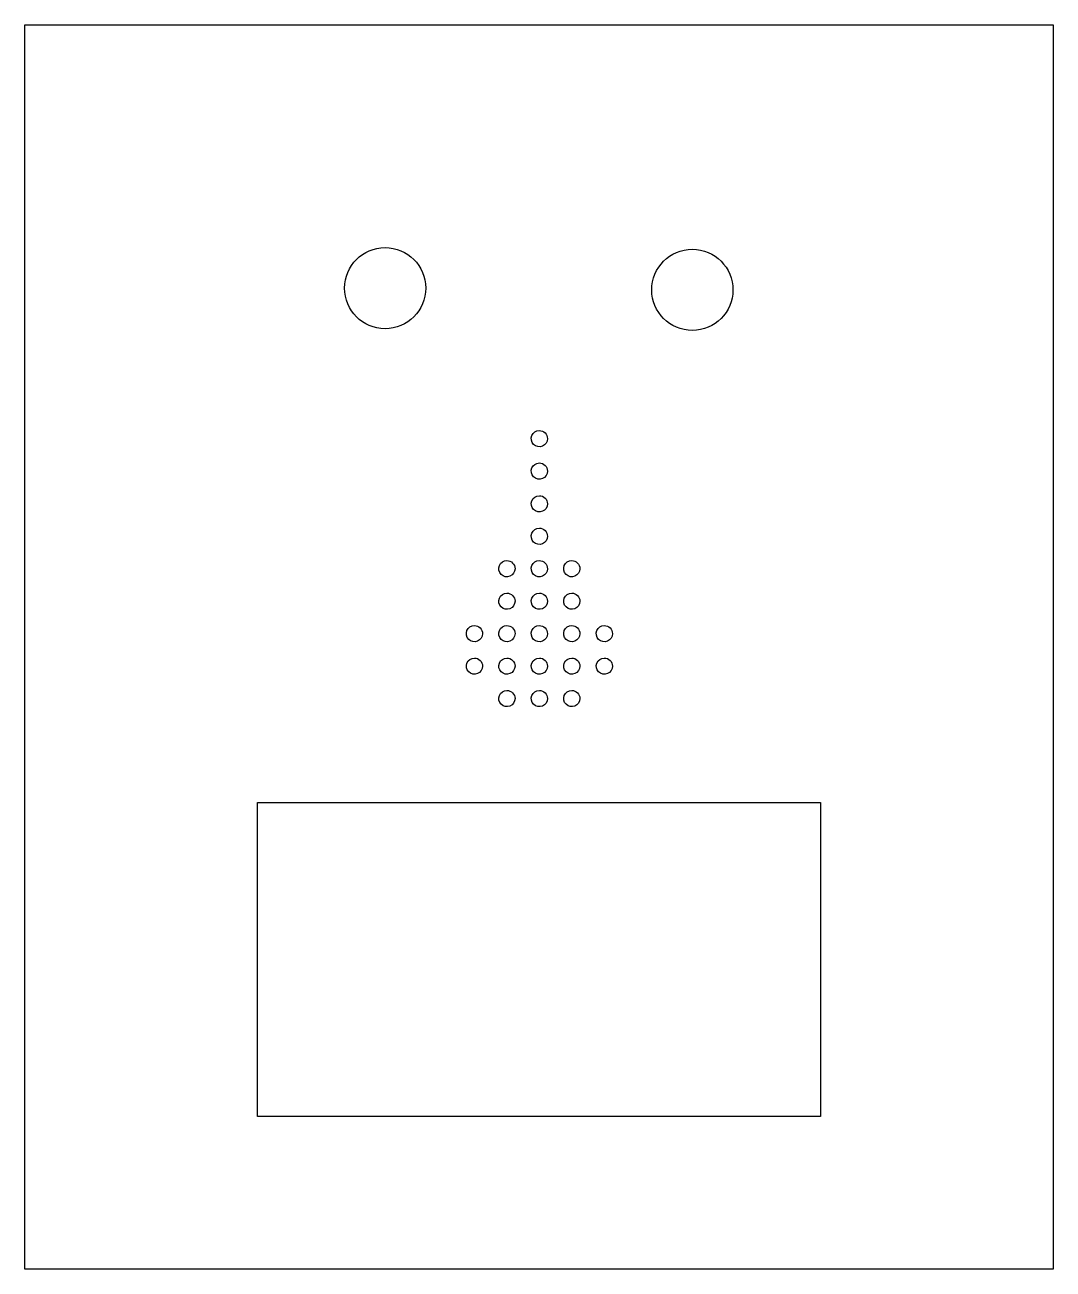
# Model space of a CAD drawing. Extents: x 272 to 462, y -468 to -238.
import ezdxf

# ---------------------------------------------------------------- set-up
doc = ezdxf.new("R2010")
doc.units = 0
doc.layers.add('PREDEFINITO', color=7, linetype='CONTINUOUS')

msp = doc.modelspace()

# ---------------------------------------------------------------- linework, layer by layer
at = {"layer": 'PREDEFINITO', "color": 7}
for points in [[(461.79, -468.49), (271.79, -468.49), (271.79, -238.49), (461.79, -238.49)], [(418.79, -440.26), (314.79, -440.26), (314.79, -382.26), (418.79, -382.26)], [(418.79, -440.26), (314.79, -440.26), (314.79, -382.26), (418.79, -382.26)]]:
    msp.add_lwpolyline(points, close=True, dxfattribs=at)
for points in [[(368.36, -314.97, -2.414404), (366.86, -313.47, -0.414246)], [(368.36, -320.97, -2.414404), (366.86, -319.47, -0.414246)], [(368.36, -327.02, -2.414404), (366.86, -325.52, -0.414246)], [(368.36, -333.02, -2.414404), (366.86, -331.52, -0.414246)], [(362.36, -339.02, -2.414404), (360.86, -337.52, -0.414246)], [(368.36, -339.02, -2.414404), (366.86, -337.52, -0.414246)], [(374.36, -339.02, -2.414404), (372.86, -337.52, -0.414246)], [(362.36, -345.02, -2.414404), (360.86, -343.52, -0.414246)], [(368.36, -345.02, -2.414404), (366.86, -343.52, -0.414246)], [(374.36, -345.02, -2.414404), (372.86, -343.52, -0.414246)], [(356.36, -351.02, -2.414404), (354.86, -349.52, -0.414246)], [(362.36, -351.02, -2.414404), (360.86, -349.52, -0.414246)], [(368.36, -351.02, -2.414404), (366.86, -349.52, -0.414246)], [(374.36, -351.02, -2.414404), (372.86, -349.52, -0.414246)], [(380.36, -351.02, -2.414404), (378.86, -349.52, -0.414246)], [(356.36, -357.02, -2.414404), (354.86, -355.52, -0.414246)], [(362.36, -357.02, -2.414404), (360.86, -355.52, -0.414246)], [(368.36, -357.02, -2.414404), (366.86, -355.52, -0.414246)], [(374.36, -357.02, -2.414404), (372.86, -355.52, -0.414246)], [(380.36, -357.02, -2.414404), (378.86, -355.52, -0.414246)], [(362.36, -363.02, -2.414404), (360.86, -361.52, -0.414246)], [(368.36, -363.02, -2.414404), (366.86, -361.52, -0.414246)], [(374.36, -363.02, -2.414404), (372.86, -361.52, -0.414246)]]:
    msp.add_lwpolyline(points, format="xyb", close=True, dxfattribs=at)
for centre in [(338.36, -287.15), (338.36, -287.15), (395.13, -287.47), (395.13, -287.47)]:
    msp.add_circle(centre, 7.5, dxfattribs=at)

doc.saveas('drawing.dxf')
